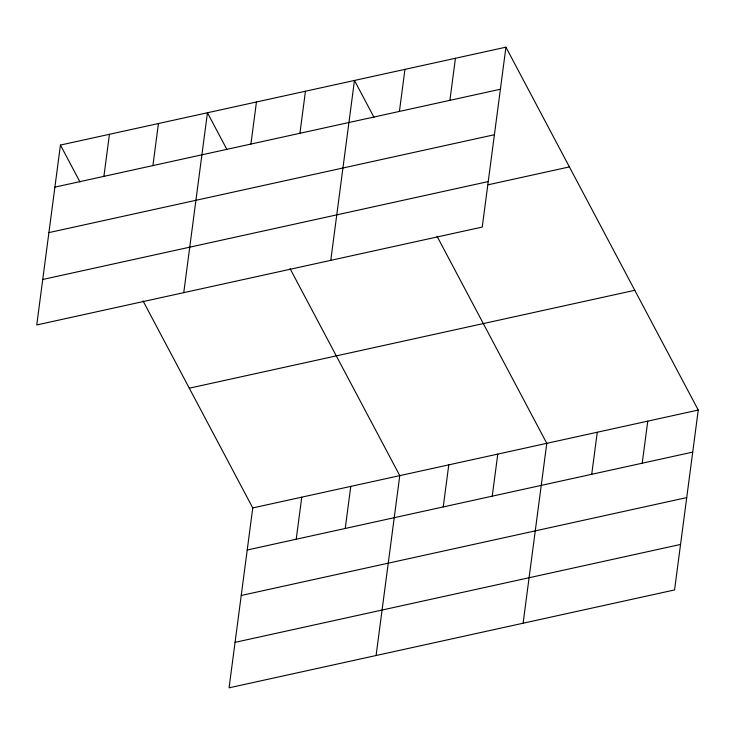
<?xml version="1.0" encoding="UTF-8"?>
<svg xmlns="http://www.w3.org/2000/svg" width="735" height="735" viewBox="0 0 735 735"><rect width="100%" height="100%" fill="white"/><g stroke="black" fill="none" stroke-linecap="round" stroke-linejoin="round"><path stroke-width="1.1" d="M60.435 145.061L36.75 324.953L482.243 227.069L505.928 47.178L60.435 145.061L80.005 181.986M103.901 176.363L109.442 134.294M152.908 165.595L158.438 123.526M183.759 292.649L207.445 112.758L227.014 149.683M250.911 144.06L256.451 101.99M299.917 133.292L305.457 91.223M143.04 300.918L252.757 507.931L229.072 687.822L674.565 589.939L698.25 410.047L505.928 47.178M330.778 260.346L354.463 80.455L374.032 117.379M296.223 539.233L301.763 497.163M399.408 111.426L404.948 69.366M345.229 528.465L350.77 486.395M376.09 655.519L399.767 475.628L290.049 268.615M449.903 100.337L455.434 58.267M443.233 506.929L448.773 464.86M492.239 496.162L497.779 454.092M523.1 623.216L546.785 443.324L437.068 236.312M591.73 474.296L597.27 432.235M642.225 463.206L647.765 421.137M54.895 187.131L500.388 89.238M48.905 232.609L494.398 134.725M42.74 279.475L488.233 181.582M488.169 184.77L569.395 166.918M189.29 388.19L634.783 290.297M252.757 507.931L698.25 410.047M247.217 550L692.71 452.108M241.227 595.479L686.72 497.595M235.062 642.344L680.555 544.451"/></g></svg>
